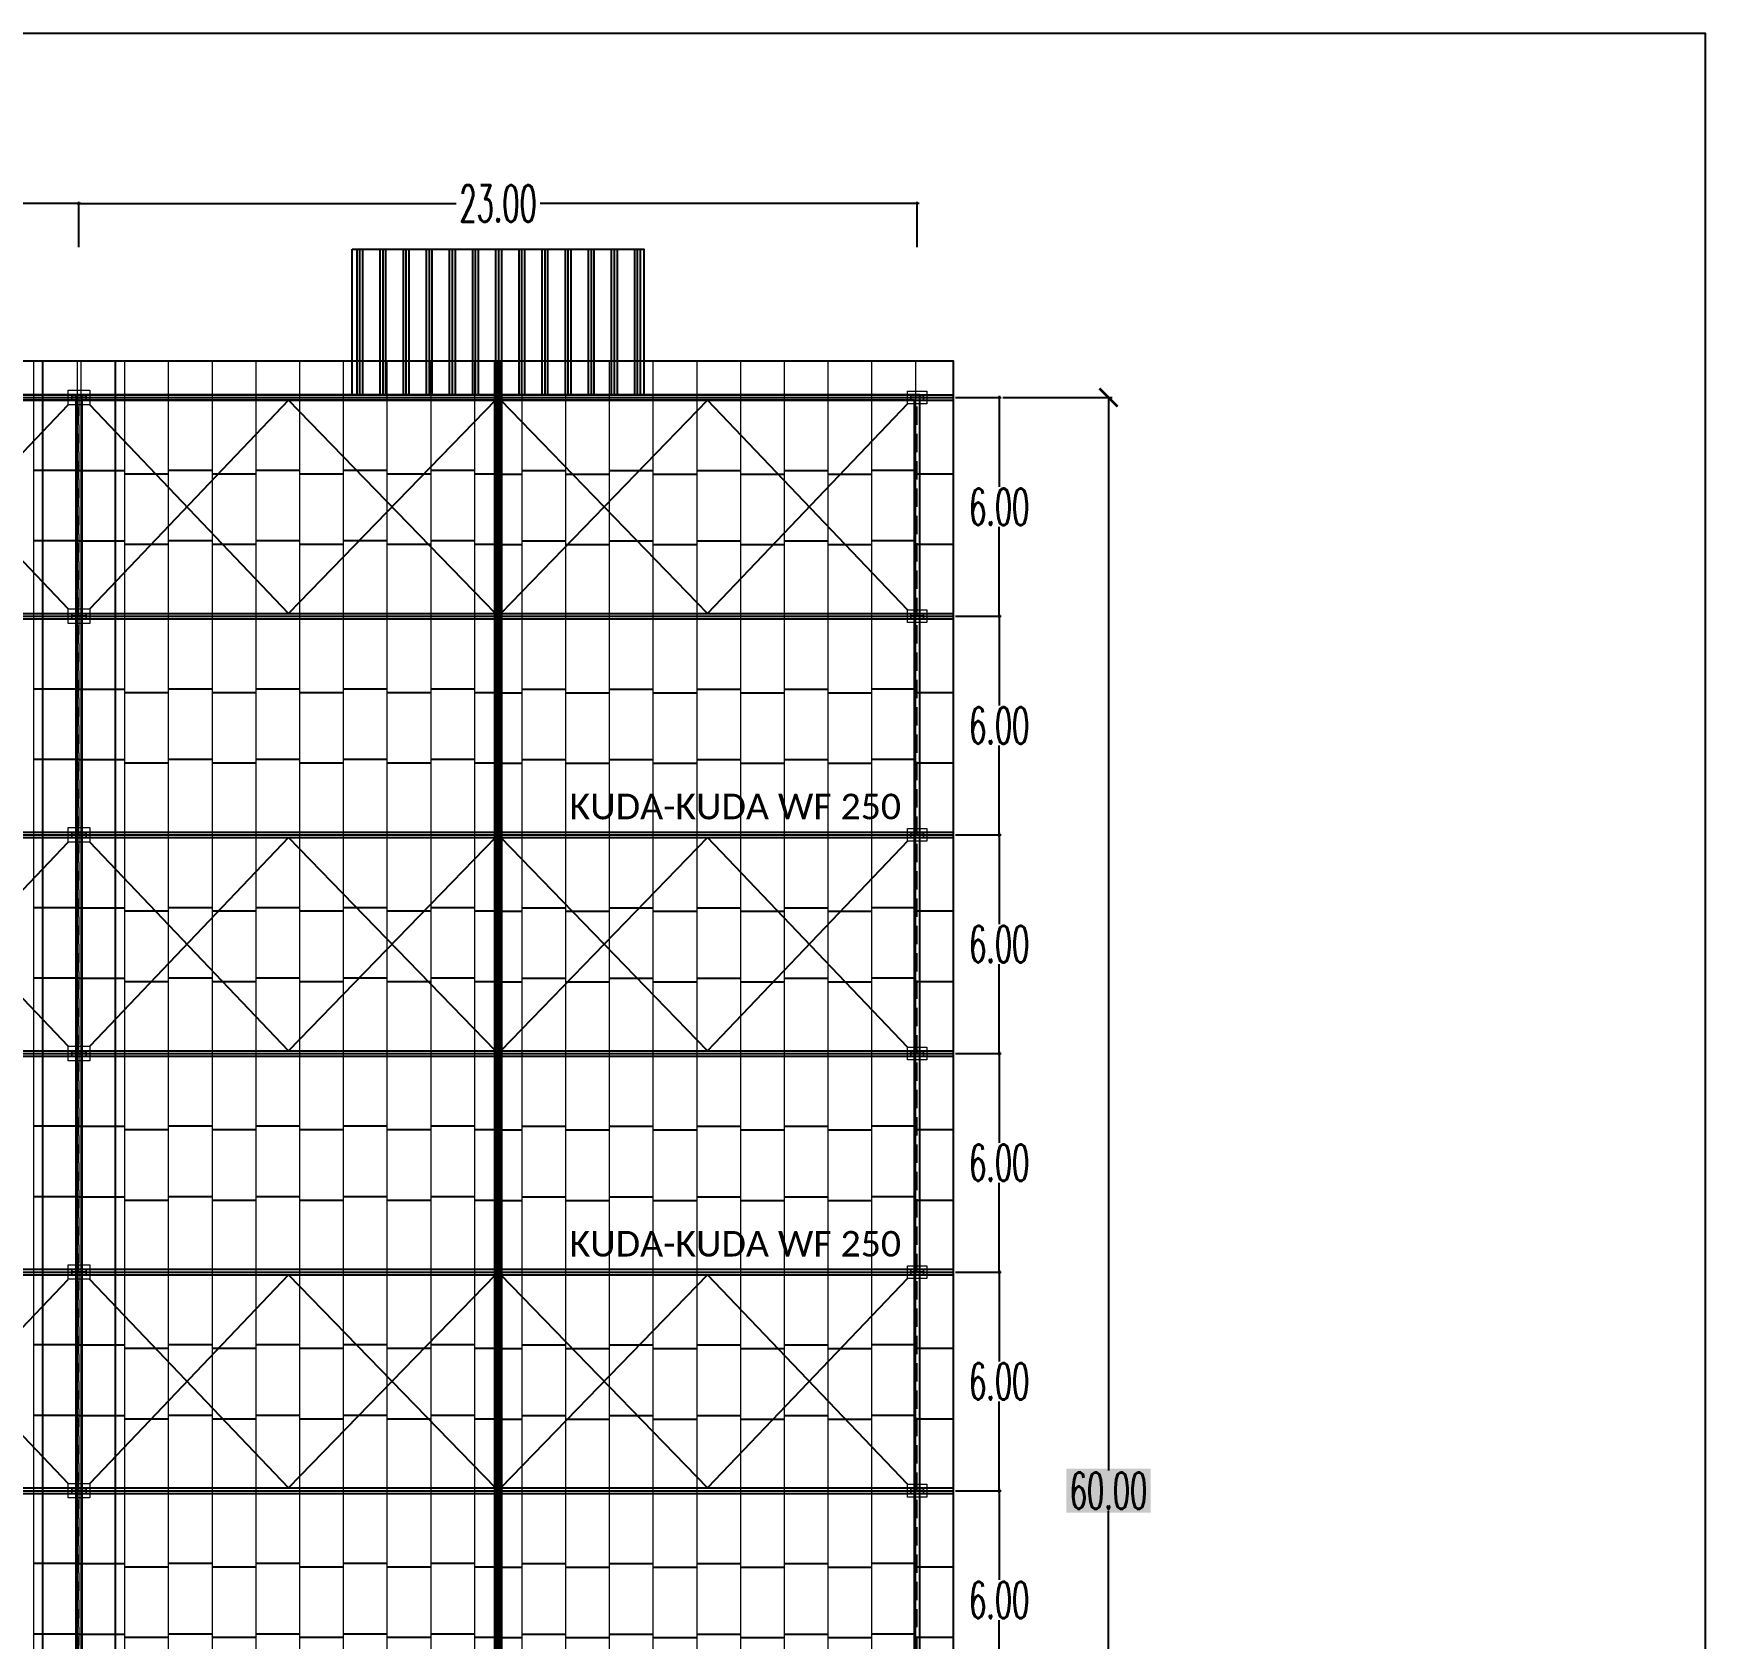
# Model space of a CAD drawing. Header units: millimetres. Extents: x 2491 to 3310, y 1470 to 1581.
# Drawn here: x 3164.95 to 3210.83, y 1536.67 to 1580.73 of the extents above; entities that cross this region are included whole.
import ezdxf

# ---------------------------------------------------------------- set-up
doc = ezdxf.new("R2010")
doc.units = ezdxf.units.MM
doc.linetypes.add('HIDDEN', pattern=[0.375, 0.25, -0.125])
for name, color, linetype in [('Atap', 3, 'Continuous'), ('GR', 7, 'Continuous'), ('HELP', 251, 'Continuous'), ('KOP TEKS', 1, 'Continuous')]:
    doc.layers.add(name, color=color, linetype=linetype)
for name, color, linetype, lineweight in [('GRS-TIPIS', 253, 'Continuous', 9), ('HAT', 8, 'Continuous', 9), ('Pondasi', 6, 'Continuous', 9)]:
    doc.layers.add(name, color=color, linetype=linetype, lineweight=lineweight)
doc.styles.add('-DIM2', font='simplex.shx', dxfattribs={"width": 0.55})
doc.styles.get("Standard").update_dxf_attribs({"font": 'arial.ttf'})
doc.dimstyles.new('DENAH KANTOR', dxfattribs={"dimtxt": 1, "dimasz": 0.05, "dimexe": 0.05, "dimexo": 0.05, "dimgap": 0.05, "dimtad": 0, "dimtih": 1, "dimtoh": 1, "dimzin": 0, "dimdsep": 46, "dimtxsty": '-DIM2', "dimblk": 'ARCHTICK', "dimcen": 0.3, "dimdle": 0.05, "dimclrd": 1, "dimclre": 1, "dimclrt": 7, "dimadec": 0, "dimazin": 0, "dimtfac": 1, "dimtix": 1, "dimtofl": 0, "dimtmove": 0, "dimatfit": 3, "dimldrblk": 'ARCHTICK', "dimfxl": 1, "dimtolj": 1, "dimtzin": 0, "dimarcsym": 0})
doc.dimstyles.new('DIMENSI WARNA 2.1', dxfattribs={"dimtxt": 1, "dimasz": 0.5, "dimexe": 0.1, "dimexo": 0.1, "dimgap": 0.05, "dimtad": 0, "dimtih": 1, "dimtoh": 1, "dimrnd": 0.0025, "dimzin": 0, "dimdsep": 46, "dimtxsty": '-DIM2', "dimblk": 'ARCHTICK', "dimcen": 0.1, "dimclrd": 1, "dimclre": 1, "dimclrt": 256, "dimadec": 0, "dimazin": 0, "dimtfac": 1, "dimtofl": 0, "dimtmove": 0, "dimatfit": 3, "dimldrblk": 'ARCHTICK', "dimfxl": 0.18, "dimtfill": 2, "dimtfillclr": 256, "dimtolj": 1, "dimtzin": 0, "dimarcsym": 0})

# ---------------------------------------------------------------- blocks, each defined once
blk = doc.blocks.new('WF300')
at = {"layer": 'Pondasi'}
for p, q in [((4219.408, -132.102), (4219.418, -132.102)), ((4219.418, -131.977), (4219.418, -132.102)), ((4219.418, -132.034), (4219.698, -132.034)), ((4219.418, -132.044), (4219.698, -132.044)), ((4219.558, -132.044), (4219.558, -132.034)), ((4219.698, -132.102), (4219.698, -131.977)), ((4219.698, -132.102), (4219.708, -132.102))]:
    blk.add_line(p, q, dxfattribs=at)
blk.add_lwpolyline([(4219.783, -132.189), (4219.783, -131.889), (4219.333, -131.889), (4219.333, -132.189)], close=True, dxfattribs=at)
for points in [[(4219.418, -131.977), (4219.408, -131.977), (4219.408, -132.102)], [(4219.708, -132.102), (4219.708, -131.977), (4219.698, -131.977)]]:
    blk.add_lwpolyline(points, dxfattribs=at)
blk = doc.blocks.new('_ArchTick')
at = {"color": 0, "linetype": 'ByBlock', "const_width": 0.15}
blk.add_lwpolyline([(-0.5, -0.5), (0.5, 0.5)], dxfattribs=at)
blk = doc.blocks.new('*D227')
at = {"layer": 'Defpoints', "color": 0, "transparency": 16777216}
for p in [(3191.452, 1570.733), (3194.452, 1570.733), (3191.452, 1510.733)]:
    blk.add_point(p, dxfattribs=at)
at = {"layer": 'GR', "color": 1, "lineweight": -2, "transparency": 16777216}
for p, q in [((3191.552, 1570.733), (3194.552, 1570.733)), ((3194.452, 1570.733), (3194.452, 1541.283)), ((3194.452, 1510.733), (3194.452, 1540.183)), ((3191.552, 1510.733), (3194.552, 1510.733))]:
    blk.add_line(p, q, dxfattribs=at)
at = {"layer": 'GR', "color": 1, "lineweight": -2, "transparency": 16777216, "xscale": 0.5, "yscale": 0.5, "zscale": 0.5}
for p, rotation in [((3194.452, 1570.733), 90), ((3194.452, 1510.733), 270)]:
    blk.add_blockref('_ArchTick', p, dxfattribs=dict(at, rotation=rotation))
at = {"layer": 'GR', "color": 240, "transparency": 16777216, "insert": (3194.452, 1540.733), "char_height": 1, "attachment_point": 5, "style": '-DIM2', "bg_fill": 1, "box_fill_scale": 1.1, "bg_fill_color": 256, "bg_fill_true_color": 16180224, "bg_fill_transparency": 0}
blk.add_mtext('\\A1;60.00', dxfattribs=at)
blk = doc.blocks.new('*D228')
at = {"layer": 'Defpoints', "color": 0, "linetype": 'Continuous', "transparency": 16777216}
for p in [(3190.202, 1570.733), (3190.202, 1564.733), (3191.452, 1564.733)]:
    blk.add_point(p, dxfattribs=at)
at = {"layer": 'GR', "color": 1, "linetype": 'Continuous', "lineweight": -2, "transparency": 16777216}
for p, q in [((3190.252, 1570.733), (3191.502, 1570.733)), ((3191.452, 1570.783), (3191.452, 1568.283)), ((3191.452, 1564.683), (3191.452, 1567.183)), ((3190.252, 1564.733), (3191.502, 1564.733))]:
    blk.add_line(p, q, dxfattribs=at)
at = {"layer": 'GR', "color": 1, "linetype": 'Continuous', "lineweight": -2, "transparency": 16777216, "xscale": 0.05, "yscale": 0.05, "zscale": 0.05}
for p, rotation in [((3191.452, 1570.733), 90), ((3191.452, 1564.733), 270)]:
    blk.add_blockref('_ArchTick', p, dxfattribs=dict(at, rotation=rotation))
at = {"layer": 'GR', "color": 7, "linetype": 'Continuous', "transparency": 16777216, "insert": (3191.452, 1567.733), "char_height": 1, "attachment_point": 5, "style": '-DIM2'}
blk.add_mtext('\\A1;6.00', dxfattribs=at)
blk = doc.blocks.new('*D229')
at = {"layer": 'Defpoints', "color": 0, "linetype": 'Continuous', "transparency": 16777216}
for p in [(3190.202, 1564.733), (3190.202, 1558.733), (3191.452, 1558.733)]:
    blk.add_point(p, dxfattribs=at)
at = {"layer": 'GR', "color": 1, "linetype": 'Continuous', "lineweight": -2, "transparency": 16777216}
for p, q in [((3190.252, 1564.733), (3191.502, 1564.733)), ((3191.452, 1564.783), (3191.452, 1562.283)), ((3191.452, 1558.683), (3191.452, 1561.183)), ((3190.252, 1558.733), (3191.502, 1558.733))]:
    blk.add_line(p, q, dxfattribs=at)
at = {"layer": 'GR', "color": 1, "linetype": 'Continuous', "lineweight": -2, "transparency": 16777216, "xscale": 0.05, "yscale": 0.05, "zscale": 0.05}
for p, rotation in [((3191.452, 1564.733), 90), ((3191.452, 1558.733), 270)]:
    blk.add_blockref('_ArchTick', p, dxfattribs=dict(at, rotation=rotation))
at = {"layer": 'GR', "color": 7, "linetype": 'Continuous', "transparency": 16777216, "insert": (3191.452, 1561.733), "char_height": 1, "attachment_point": 5, "style": '-DIM2'}
blk.add_mtext('\\A1;6.00', dxfattribs=at)
blk = doc.blocks.new('*D230')
at = {"layer": 'Defpoints', "color": 0, "linetype": 'Continuous', "transparency": 16777216}
for p in [(3190.202, 1552.733), (3191.452, 1552.733), (3190.202, 1546.733)]:
    blk.add_point(p, dxfattribs=at)
at = {"layer": 'GR', "color": 1, "linetype": 'Continuous', "lineweight": -2, "transparency": 16777216}
for p, q in [((3190.252, 1552.733), (3191.502, 1552.733)), ((3191.452, 1552.783), (3191.452, 1550.283)), ((3191.452, 1546.683), (3191.452, 1549.183)), ((3190.252, 1546.733), (3191.502, 1546.733))]:
    blk.add_line(p, q, dxfattribs=at)
at = {"layer": 'GR', "color": 1, "linetype": 'Continuous', "lineweight": -2, "transparency": 16777216, "xscale": 0.05, "yscale": 0.05, "zscale": 0.05}
for p, rotation in [((3191.452, 1552.733), 90), ((3191.452, 1546.733), 270)]:
    blk.add_blockref('_ArchTick', p, dxfattribs=dict(at, rotation=rotation))
at = {"layer": 'GR', "color": 7, "linetype": 'Continuous', "transparency": 16777216, "insert": (3191.452, 1549.733), "char_height": 1, "attachment_point": 5, "style": '-DIM2'}
blk.add_mtext('\\A1;6.00', dxfattribs=at)
blk = doc.blocks.new('*D231')
at = {"layer": 'Defpoints', "color": 0, "linetype": 'Continuous', "transparency": 16777216}
for p in [(3190.202, 1558.733), (3191.452, 1558.733), (3190.202, 1552.733)]:
    blk.add_point(p, dxfattribs=at)
at = {"layer": 'GR', "color": 1, "linetype": 'Continuous', "lineweight": -2, "transparency": 16777216}
for p, q in [((3190.252, 1558.733), (3191.502, 1558.733)), ((3191.452, 1558.783), (3191.452, 1556.283)), ((3191.452, 1552.683), (3191.452, 1555.183)), ((3190.252, 1552.733), (3191.502, 1552.733))]:
    blk.add_line(p, q, dxfattribs=at)
at = {"layer": 'GR', "color": 1, "linetype": 'Continuous', "lineweight": -2, "transparency": 16777216, "xscale": 0.05, "yscale": 0.05, "zscale": 0.05}
for p, rotation in [((3191.452, 1558.733), 90), ((3191.452, 1552.733), 270)]:
    blk.add_blockref('_ArchTick', p, dxfattribs=dict(at, rotation=rotation))
at = {"layer": 'GR', "color": 7, "linetype": 'Continuous', "transparency": 16777216, "insert": (3191.452, 1555.733), "char_height": 1, "attachment_point": 5, "style": '-DIM2'}
blk.add_mtext('\\A1;6.00', dxfattribs=at)
blk = doc.blocks.new('*D234')
at = {"layer": 'Defpoints', "color": 0, "linetype": 'Continuous', "transparency": 16777216}
for p in [(3190.202, 1546.733), (3190.202, 1540.733), (3191.452, 1540.733)]:
    blk.add_point(p, dxfattribs=at)
at = {"layer": 'GR', "color": 1, "linetype": 'Continuous', "lineweight": -2, "transparency": 16777216}
for p, q in [((3190.252, 1546.733), (3191.502, 1546.733)), ((3191.452, 1546.783), (3191.452, 1544.283)), ((3191.452, 1540.683), (3191.452, 1543.183)), ((3190.252, 1540.733), (3191.502, 1540.733))]:
    blk.add_line(p, q, dxfattribs=at)
at = {"layer": 'GR', "color": 1, "linetype": 'Continuous', "lineweight": -2, "transparency": 16777216, "xscale": 0.05, "yscale": 0.05, "zscale": 0.05}
for p, rotation in [((3191.452, 1546.733), 90), ((3191.452, 1540.733), 270)]:
    blk.add_blockref('_ArchTick', p, dxfattribs=dict(at, rotation=rotation))
at = {"layer": 'GR', "color": 7, "linetype": 'Continuous', "transparency": 16777216, "insert": (3191.452, 1543.733), "char_height": 1, "attachment_point": 5, "style": '-DIM2'}
blk.add_mtext('\\A1;6.00', dxfattribs=at)
blk = doc.blocks.new('*D235')
at = {"layer": 'Defpoints', "color": 0, "linetype": 'Continuous', "transparency": 16777216}
for p in [(3190.202, 1540.733), (3190.202, 1534.733), (3191.452, 1534.733)]:
    blk.add_point(p, dxfattribs=at)
at = {"layer": 'GR', "color": 1, "linetype": 'Continuous', "lineweight": -2, "transparency": 16777216}
for p, q in [((3190.252, 1540.733), (3191.502, 1540.733)), ((3191.452, 1540.783), (3191.452, 1538.283)), ((3191.452, 1534.683), (3191.452, 1537.183)), ((3190.252, 1534.733), (3191.502, 1534.733))]:
    blk.add_line(p, q, dxfattribs=at)
at = {"layer": 'GR', "color": 1, "linetype": 'Continuous', "lineweight": -2, "transparency": 16777216, "xscale": 0.05, "yscale": 0.05, "zscale": 0.05}
for p, rotation in [((3191.452, 1540.733), 90), ((3191.452, 1534.733), 270)]:
    blk.add_blockref('_ArchTick', p, dxfattribs=dict(at, rotation=rotation))
at = {"layer": 'GR', "color": 7, "linetype": 'Continuous', "transparency": 16777216, "insert": (3191.452, 1537.733), "char_height": 1, "attachment_point": 5, "style": '-DIM2'}
blk.add_mtext('\\A1;6.00', dxfattribs=at)
blk = doc.blocks.new('*D240')
at = {"layer": 'Defpoints', "color": 0, "linetype": 'Continuous', "transparency": 16777216}
for p in [(3143.202, 1576.058), (3143.202, 1574.808), (3166.202, 1574.808)]:
    blk.add_point(p, dxfattribs=at)
at = {"layer": 'GR', "color": 1, "linetype": 'Continuous', "lineweight": -2, "transparency": 16777216}
for p, q in [((3143.152, 1576.058), (3153.552, 1576.058)), ((3143.202, 1574.858), (3143.202, 1576.108)), ((3166.252, 1576.058), (3155.852, 1576.058)), ((3166.202, 1574.858), (3166.202, 1576.108))]:
    blk.add_line(p, q, dxfattribs=at)
at = {"layer": 'GR', "color": 1, "linetype": 'Continuous', "lineweight": -2, "transparency": 16777216, "xscale": 0.05, "yscale": 0.05, "zscale": 0.05, "rotation": 180}
blk.add_blockref('_ArchTick', (3143.202, 1576.058), dxfattribs=at)
at = {"layer": 'GR', "color": 1, "linetype": 'Continuous', "lineweight": -2, "transparency": 16777216, "xscale": 0.05, "yscale": 0.05, "zscale": 0.05}
blk.add_blockref('_ArchTick', (3166.202, 1576.058), dxfattribs=at)
at = {"layer": 'GR', "color": 7, "linetype": 'Continuous', "transparency": 16777216, "insert": (3154.702, 1576.058), "char_height": 1, "attachment_point": 5, "style": '-DIM2'}
blk.add_mtext('\\A1;23.00', dxfattribs=at)
blk = doc.blocks.new('*D241')
at = {"layer": 'Defpoints', "color": 0, "linetype": 'Continuous', "transparency": 16777216}
for p in [(3189.202, 1576.058), (3166.202, 1574.808), (3189.202, 1574.808)]:
    blk.add_point(p, dxfattribs=at)
at = {"layer": 'GR', "color": 1, "linetype": 'Continuous', "lineweight": -2, "transparency": 16777216}
for p, q in [((3166.152, 1576.058), (3176.552, 1576.058)), ((3166.202, 1574.858), (3166.202, 1576.108)), ((3189.252, 1576.058), (3178.852, 1576.058)), ((3189.202, 1574.858), (3189.202, 1576.108))]:
    blk.add_line(p, q, dxfattribs=at)
at = {"layer": 'GR', "color": 1, "linetype": 'Continuous', "lineweight": -2, "transparency": 16777216, "xscale": 0.05, "yscale": 0.05, "zscale": 0.05, "rotation": 180}
blk.add_blockref('_ArchTick', (3166.202, 1576.058), dxfattribs=at)
at = {"layer": 'GR', "color": 1, "linetype": 'Continuous', "lineweight": -2, "transparency": 16777216, "xscale": 0.05, "yscale": 0.05, "zscale": 0.05}
blk.add_blockref('_ArchTick', (3189.202, 1576.058), dxfattribs=at)
at = {"layer": 'GR', "color": 7, "linetype": 'Continuous', "transparency": 16777216, "insert": (3177.702, 1576.058), "char_height": 1, "attachment_point": 5, "style": '-DIM2'}
blk.add_mtext('\\A1;23.00', dxfattribs=at)

msp = doc.modelspace()

# ---------------------------------------------------------------- hatches: boundary and pattern name
at = {"layer": 'HELP'}
h = msp.add_hatch(dxfattribs=at)
h.set_pattern_fill('PLAST', color=256, scale=0.1, angle=90)
h.set_pattern_definition([(90, (-2179.69436, -314.46476), (-0.635, 4e-17), []), (90, (-2179.77374, -314.46476), (-0.635, 4e-17), []), (90, (-2179.8531, -314.46476), (-0.635, 4e-17), [])])
h.paths.add_polyline_path([(3173.702, 1574.808), (3181.702, 1574.808), (3181.702, 1570.808), (3173.702, 1570.808)])

# ---------------------------------------------------------------- linework, layer by layer
at = {"color": 1}
for p, q in [((3177.702, 1571.733), (3177.702, 1509.733)), ((3104.202, 1570.733), (3190.202, 1570.733)), ((3166.202, 1568.733), (3164.952, 1568.733)), ((3166.202, 1568.733), (3167.452, 1568.733)), ((3169.852, 1568.733), (3168.652, 1568.733)), ((3172.252, 1568.733), (3171.052, 1568.733)), ((3174.652, 1568.733), (3173.452, 1568.733)), ((3177.052, 1568.733), (3175.852, 1568.733)), ((3178.352, 1568.733), (3179.552, 1568.733)), ((3180.752, 1568.733), (3181.952, 1568.733)), ((3183.152, 1568.733), (3184.352, 1568.733)), ((3185.552, 1568.733), (3186.752, 1568.733)), ((3189.152, 1568.733), (3187.952, 1568.733)), ((3168.652, 1568.633), (3167.452, 1568.633)), ((3171.052, 1568.633), (3169.852, 1568.633)), ((3173.452, 1568.633), (3172.252, 1568.633)), ((3175.852, 1568.633), (3174.652, 1568.633)), ((3177.702, 1568.633), (3177.052, 1568.633)), ((3177.702, 1568.633), (3178.352, 1568.633)), ((3179.552, 1568.633), (3180.752, 1568.633)), ((3181.952, 1568.633), (3183.152, 1568.633)), ((3184.352, 1568.633), (3185.552, 1568.633)), ((3186.752, 1568.633), (3187.952, 1568.633)), ((3190.202, 1568.633), (3189.152, 1568.633)), ((3166.202, 1566.8), (3164.952, 1566.8)), ((3166.202, 1566.8), (3167.452, 1566.8)), ((3168.652, 1566.7), (3167.452, 1566.7)), ((3169.852, 1566.8), (3168.652, 1566.8)), ((3171.052, 1566.7), (3169.852, 1566.7)), ((3172.252, 1566.8), (3171.052, 1566.8)), ((3173.452, 1566.7), (3172.252, 1566.7)), ((3174.652, 1566.8), (3173.452, 1566.8)), ((3175.852, 1566.7), (3174.652, 1566.7)), ((3177.052, 1566.8), (3175.852, 1566.8)), ((3177.702, 1566.7), (3177.052, 1566.7)), ((3177.702, 1566.7), (3178.352, 1566.7)), ((3178.352, 1566.8), (3179.552, 1566.8)), ((3179.552, 1566.7), (3180.752, 1566.7)), ((3180.752, 1566.8), (3181.952, 1566.8)), ((3181.952, 1566.7), (3183.152, 1566.7)), ((3183.152, 1566.8), (3184.352, 1566.8)), ((3184.352, 1566.7), (3185.552, 1566.7)), ((3185.552, 1566.8), (3186.752, 1566.8)), ((3186.752, 1566.7), (3187.952, 1566.7)), ((3189.152, 1566.8), (3187.952, 1566.8)), ((3190.202, 1566.7), (3189.152, 1566.7)), ((3104.202, 1564.733), (3190.202, 1564.733)), ((3166.202, 1562.733), (3164.952, 1562.733)), ((3166.202, 1562.733), (3167.452, 1562.733)), ((3169.852, 1562.733), (3168.652, 1562.733)), ((3172.252, 1562.733), (3171.052, 1562.733)), ((3174.652, 1562.733), (3173.452, 1562.733)), ((3177.052, 1562.733), (3175.852, 1562.733)), ((3178.352, 1562.733), (3179.552, 1562.733)), ((3180.752, 1562.733), (3181.952, 1562.733)), ((3183.152, 1562.733), (3184.352, 1562.733)), ((3185.552, 1562.733), (3186.752, 1562.733)), ((3189.152, 1562.733), (3187.952, 1562.733)), ((3168.652, 1562.633), (3167.452, 1562.633)), ((3171.052, 1562.633), (3169.852, 1562.633)), ((3173.452, 1562.633), (3172.252, 1562.633)), ((3175.852, 1562.633), (3174.652, 1562.633)), ((3177.702, 1562.633), (3177.052, 1562.633)), ((3177.702, 1562.633), (3178.352, 1562.633)), ((3179.552, 1562.633), (3180.752, 1562.633)), ((3181.952, 1562.633), (3183.152, 1562.633)), ((3184.352, 1562.633), (3185.552, 1562.633)), ((3186.752, 1562.633), (3187.952, 1562.633)), ((3190.202, 1562.633), (3189.152, 1562.633)), ((3166.202, 1560.8), (3164.952, 1560.8)), ((3166.202, 1560.8), (3167.452, 1560.8)), ((3168.652, 1560.7), (3167.452, 1560.7)), ((3169.852, 1560.8), (3168.652, 1560.8)), ((3171.052, 1560.7), (3169.852, 1560.7)), ((3172.252, 1560.8), (3171.052, 1560.8)), ((3173.452, 1560.7), (3172.252, 1560.7)), ((3174.652, 1560.8), (3173.452, 1560.8)), ((3175.852, 1560.7), (3174.652, 1560.7)), ((3177.052, 1560.8), (3175.852, 1560.8)), ((3177.702, 1560.7), (3177.052, 1560.7)), ((3177.702, 1560.7), (3178.352, 1560.7)), ((3178.352, 1560.8), (3179.552, 1560.8)), ((3179.552, 1560.7), (3180.752, 1560.7)), ((3180.752, 1560.8), (3181.952, 1560.8)), ((3181.952, 1560.7), (3183.152, 1560.7)), ((3183.152, 1560.8), (3184.352, 1560.8)), ((3184.352, 1560.7), (3185.552, 1560.7)), ((3185.552, 1560.8), (3186.752, 1560.8)), ((3186.752, 1560.7), (3187.952, 1560.7)), ((3189.152, 1560.8), (3187.952, 1560.8)), ((3190.202, 1560.7), (3189.152, 1560.7)), ((3104.202, 1558.733), (3190.202, 1558.733)), ((3166.202, 1556.733), (3164.952, 1556.733)), ((3166.202, 1556.733), (3167.452, 1556.733)), ((3168.652, 1556.633), (3167.452, 1556.633)), ((3169.852, 1556.733), (3168.652, 1556.733)), ((3171.052, 1556.633), (3169.852, 1556.633)), ((3172.252, 1556.733), (3171.052, 1556.733)), ((3173.452, 1556.633), (3172.252, 1556.633)), ((3174.652, 1556.733), (3173.452, 1556.733)), ((3175.852, 1556.633), (3174.652, 1556.633)), ((3177.052, 1556.733), (3175.852, 1556.733)), ((3177.702, 1556.633), (3177.052, 1556.633)), ((3177.702, 1556.633), (3178.352, 1556.633)), ((3178.352, 1556.733), (3179.552, 1556.733)), ((3179.552, 1556.633), (3180.752, 1556.633)), ((3180.752, 1556.733), (3181.952, 1556.733)), ((3181.952, 1556.633), (3183.152, 1556.633)), ((3183.152, 1556.733), (3184.352, 1556.733)), ((3184.352, 1556.633), (3185.552, 1556.633)), ((3185.552, 1556.733), (3186.752, 1556.733)), ((3186.752, 1556.633), (3187.952, 1556.633)), ((3189.152, 1556.733), (3187.952, 1556.733)), ((3190.202, 1556.633), (3189.152, 1556.633)), ((3166.202, 1554.8), (3164.952, 1554.8)), ((3166.202, 1554.8), (3167.452, 1554.8)), ((3168.652, 1554.7), (3167.452, 1554.7)), ((3169.852, 1554.8), (3168.652, 1554.8)), ((3171.052, 1554.7), (3169.852, 1554.7)), ((3172.252, 1554.8), (3171.052, 1554.8)), ((3173.452, 1554.7), (3172.252, 1554.7)), ((3174.652, 1554.8), (3173.452, 1554.8)), ((3175.852, 1554.7), (3174.652, 1554.7)), ((3177.052, 1554.8), (3175.852, 1554.8)), ((3177.702, 1554.7), (3177.052, 1554.7)), ((3177.702, 1554.7), (3178.352, 1554.7)), ((3178.352, 1554.8), (3179.552, 1554.8)), ((3179.552, 1554.7), (3180.752, 1554.7)), ((3180.752, 1554.8), (3181.952, 1554.8)), ((3181.952, 1554.7), (3183.152, 1554.7)), ((3183.152, 1554.8), (3184.352, 1554.8)), ((3184.352, 1554.7), (3185.552, 1554.7)), ((3185.552, 1554.8), (3186.752, 1554.8)), ((3186.752, 1554.7), (3187.952, 1554.7)), ((3189.152, 1554.8), (3187.952, 1554.8)), ((3190.202, 1554.7), (3189.152, 1554.7)), ((3104.202, 1552.733), (3190.202, 1552.733)), ((3166.202, 1550.733), (3164.952, 1550.733)), ((3166.202, 1550.733), (3167.452, 1550.733)), ((3168.652, 1550.633), (3167.452, 1550.633)), ((3169.852, 1550.733), (3168.652, 1550.733)), ((3171.052, 1550.633), (3169.852, 1550.633)), ((3172.252, 1550.733), (3171.052, 1550.733)), ((3173.452, 1550.633), (3172.252, 1550.633)), ((3174.652, 1550.733), (3173.452, 1550.733)), ((3175.852, 1550.633), (3174.652, 1550.633)), ((3177.052, 1550.733), (3175.852, 1550.733)), ((3177.702, 1550.633), (3177.052, 1550.633)), ((3177.702, 1550.633), (3178.352, 1550.633)), ((3178.352, 1550.733), (3179.552, 1550.733)), ((3179.552, 1550.633), (3180.752, 1550.633)), ((3180.752, 1550.733), (3181.952, 1550.733)), ((3181.952, 1550.633), (3183.152, 1550.633)), ((3183.152, 1550.733), (3184.352, 1550.733)), ((3184.352, 1550.633), (3185.552, 1550.633)), ((3185.552, 1550.733), (3186.752, 1550.733)), ((3186.752, 1550.633), (3187.952, 1550.633)), ((3189.152, 1550.733), (3187.952, 1550.733)), ((3190.202, 1550.633), (3189.152, 1550.633)), ((3166.202, 1548.8), (3164.952, 1548.8)), ((3166.202, 1548.8), (3167.452, 1548.8)), ((3168.652, 1548.7), (3167.452, 1548.7)), ((3169.852, 1548.8), (3168.652, 1548.8)), ((3171.052, 1548.7), (3169.852, 1548.7)), ((3172.252, 1548.8), (3171.052, 1548.8)), ((3173.452, 1548.7), (3172.252, 1548.7)), ((3174.652, 1548.8), (3173.452, 1548.8)), ((3175.852, 1548.7), (3174.652, 1548.7)), ((3177.052, 1548.8), (3175.852, 1548.8)), ((3177.702, 1548.7), (3177.052, 1548.7)), ((3177.702, 1548.7), (3178.352, 1548.7)), ((3178.352, 1548.8), (3179.552, 1548.8)), ((3179.552, 1548.7), (3180.752, 1548.7)), ((3180.752, 1548.8), (3181.952, 1548.8)), ((3181.952, 1548.7), (3183.152, 1548.7)), ((3183.152, 1548.8), (3184.352, 1548.8)), ((3184.352, 1548.7), (3185.552, 1548.7)), ((3185.552, 1548.8), (3186.752, 1548.8)), ((3186.752, 1548.7), (3187.952, 1548.7)), ((3189.152, 1548.8), (3187.952, 1548.8)), ((3190.202, 1548.7), (3189.152, 1548.7)), ((3104.202, 1546.733), (3190.202, 1546.733)), ((3166.202, 1544.733), (3164.952, 1544.733)), ((3166.202, 1544.733), (3167.452, 1544.733)), ((3168.652, 1544.633), (3167.452, 1544.633)), ((3169.852, 1544.733), (3168.652, 1544.733)), ((3171.052, 1544.633), (3169.852, 1544.633)), ((3172.252, 1544.733), (3171.052, 1544.733)), ((3173.452, 1544.633), (3172.252, 1544.633)), ((3174.652, 1544.733), (3173.452, 1544.733)), ((3175.852, 1544.633), (3174.652, 1544.633)), ((3177.052, 1544.733), (3175.852, 1544.733)), ((3177.702, 1544.633), (3177.052, 1544.633)), ((3177.702, 1544.633), (3178.352, 1544.633)), ((3178.352, 1544.733), (3179.552, 1544.733)), ((3179.552, 1544.633), (3180.752, 1544.633)), ((3180.752, 1544.733), (3181.952, 1544.733)), ((3181.952, 1544.633), (3183.152, 1544.633)), ((3183.152, 1544.733), (3184.352, 1544.733)), ((3184.352, 1544.633), (3185.552, 1544.633)), ((3185.552, 1544.733), (3186.752, 1544.733)), ((3186.752, 1544.633), (3187.952, 1544.633)), ((3189.152, 1544.733), (3187.952, 1544.733)), ((3190.202, 1544.633), (3189.152, 1544.633)), ((3166.202, 1542.8), (3164.952, 1542.8)), ((3166.202, 1542.8), (3167.452, 1542.8)), ((3168.652, 1542.7), (3167.452, 1542.7)), ((3169.852, 1542.8), (3168.652, 1542.8)), ((3171.052, 1542.7), (3169.852, 1542.7)), ((3172.252, 1542.8), (3171.052, 1542.8)), ((3173.452, 1542.7), (3172.252, 1542.7)), ((3174.652, 1542.8), (3173.452, 1542.8)), ((3175.852, 1542.7), (3174.652, 1542.7)), ((3177.052, 1542.8), (3175.852, 1542.8)), ((3177.702, 1542.7), (3177.052, 1542.7)), ((3177.702, 1542.7), (3178.352, 1542.7)), ((3178.352, 1542.8), (3179.552, 1542.8)), ((3179.552, 1542.7), (3180.752, 1542.7)), ((3180.752, 1542.8), (3181.952, 1542.8)), ((3181.952, 1542.7), (3183.152, 1542.7)), ((3183.152, 1542.8), (3184.352, 1542.8)), ((3184.352, 1542.7), (3185.552, 1542.7)), ((3185.552, 1542.8), (3186.752, 1542.8)), ((3186.752, 1542.7), (3187.952, 1542.7)), ((3189.152, 1542.8), (3187.952, 1542.8)), ((3190.202, 1542.7), (3189.152, 1542.7)), ((3104.202, 1540.733), (3190.202, 1540.733)), ((3166.202, 1538.733), (3164.952, 1538.733)), ((3166.202, 1538.733), (3167.452, 1538.733)), ((3168.652, 1538.633), (3167.452, 1538.633)), ((3169.852, 1538.733), (3168.652, 1538.733)), ((3171.052, 1538.633), (3169.852, 1538.633)), ((3172.252, 1538.733), (3171.052, 1538.733)), ((3173.452, 1538.633), (3172.252, 1538.633)), ((3174.652, 1538.733), (3173.452, 1538.733)), ((3175.852, 1538.633), (3174.652, 1538.633)), ((3177.052, 1538.733), (3175.852, 1538.733)), ((3177.702, 1538.633), (3177.052, 1538.633)), ((3177.702, 1538.633), (3178.352, 1538.633)), ((3178.352, 1538.733), (3179.552, 1538.733)), ((3179.552, 1538.633), (3180.752, 1538.633)), ((3180.752, 1538.733), (3181.952, 1538.733)), ((3181.952, 1538.633), (3183.152, 1538.633)), ((3183.152, 1538.733), (3184.352, 1538.733)), ((3184.352, 1538.633), (3185.552, 1538.633)), ((3185.552, 1538.733), (3186.752, 1538.733)), ((3186.752, 1538.633), (3187.952, 1538.633)), ((3189.152, 1538.733), (3187.952, 1538.733)), ((3190.202, 1538.633), (3189.152, 1538.633)), ((3166.202, 1536.8), (3164.952, 1536.8)), ((3166.202, 1536.8), (3167.452, 1536.8)), ((3168.652, 1536.7), (3167.452, 1536.7)), ((3169.852, 1536.8), (3168.652, 1536.8)), ((3171.052, 1536.7), (3169.852, 1536.7)), ((3172.252, 1536.8), (3171.052, 1536.8)), ((3173.452, 1536.7), (3172.252, 1536.7)), ((3174.652, 1536.8), (3173.452, 1536.8)), ((3175.852, 1536.7), (3174.652, 1536.7)), ((3177.052, 1536.8), (3175.852, 1536.8)), ((3177.702, 1536.7), (3177.052, 1536.7)), ((3177.702, 1536.7), (3178.352, 1536.7)), ((3178.352, 1536.8), (3179.552, 1536.8)), ((3179.552, 1536.7), (3180.752, 1536.7)), ((3180.752, 1536.8), (3181.952, 1536.8)), ((3181.952, 1536.7), (3183.152, 1536.7)), ((3183.152, 1536.8), (3184.352, 1536.8)), ((3184.352, 1536.7), (3185.552, 1536.7)), ((3185.552, 1536.8), (3186.752, 1536.8)), ((3186.752, 1536.7), (3187.952, 1536.7)), ((3189.152, 1536.8), (3187.952, 1536.8)), ((3190.202, 1536.7), (3189.152, 1536.7))]:
    msp.add_line(p, q, dxfattribs=at)
for p, q in [((3104.202, 1570.808), (3190.202, 1570.808)), ((3104.202, 1570.658), (3190.202, 1570.658)), ((3104.202, 1564.808), (3190.202, 1564.808)), ((3104.202, 1564.658), (3190.202, 1564.658)), ((3104.202, 1558.808), (3190.202, 1558.808)), ((3104.202, 1558.658), (3190.202, 1558.658)), ((3104.202, 1552.808), (3190.202, 1552.808)), ((3104.202, 1552.658), (3190.202, 1552.658)), ((3104.202, 1546.808), (3190.202, 1546.808)), ((3104.202, 1546.658), (3190.202, 1546.658)), ((3104.202, 1540.808), (3190.202, 1540.808)), ((3104.202, 1540.658), (3190.202, 1540.658))]:
    msp.add_line(p, q)
at = {"layer": 'Atap'}
for points in [[(3173.702, 1574.808), (3181.702, 1574.808), (3181.702, 1570.808), (3173.702, 1570.808)], [(3142.202, 1509.733), (3167.202, 1509.733), (3167.202, 1571.733), (3142.202, 1571.733)], [(3165.202, 1509.733), (3190.202, 1509.733), (3190.202, 1571.733), (3165.202, 1571.733)]]:
    msp.add_lwpolyline(points, close=True, dxfattribs=at)
for points in [[(3143.465, 1570.558), (3148.952, 1564.808), (3154.627, 1570.658), (3154.777, 1570.658), (3160.452, 1564.808), (3165.902, 1570.533)], [(3143.465, 1564.908), (3148.952, 1570.658), (3154.627, 1564.808), (3154.777, 1564.808), (3160.452, 1570.658), (3165.902, 1564.933)], [(3188.94, 1570.558), (3183.452, 1564.808), (3177.777, 1570.658), (3177.627, 1570.658), (3171.952, 1564.808), (3166.502, 1570.533)], [(3188.94, 1564.908), (3183.452, 1570.658), (3177.777, 1564.808), (3177.627, 1564.808), (3171.952, 1570.658), (3166.502, 1564.933)], [(3143.465, 1558.558), (3148.952, 1552.808), (3154.627, 1558.658), (3154.777, 1558.658), (3160.452, 1552.808), (3165.902, 1558.533)], [(3143.465, 1552.908), (3148.952, 1558.658), (3154.627, 1552.808), (3154.777, 1552.808), (3160.452, 1558.658), (3165.902, 1552.933)], [(3188.94, 1558.558), (3183.452, 1552.808), (3177.777, 1558.658), (3177.627, 1558.658), (3171.952, 1552.808), (3166.502, 1558.533)], [(3188.94, 1552.908), (3183.452, 1558.658), (3177.777, 1552.808), (3177.627, 1552.808), (3171.952, 1558.658), (3166.502, 1552.933)], [(3143.465, 1546.558), (3148.952, 1540.808), (3154.627, 1546.658), (3154.777, 1546.658), (3160.452, 1540.808), (3165.902, 1546.533)], [(3143.465, 1540.908), (3148.952, 1546.658), (3154.627, 1540.808), (3154.777, 1540.808), (3160.452, 1546.658), (3165.902, 1540.933)], [(3188.94, 1546.558), (3183.452, 1540.808), (3177.777, 1546.658), (3177.627, 1546.658), (3171.952, 1540.808), (3166.502, 1546.533)], [(3188.94, 1540.908), (3183.452, 1546.658), (3177.777, 1540.808), (3177.627, 1540.808), (3171.952, 1546.658), (3166.502, 1540.933)]]:
    msp.add_lwpolyline(points, dxfattribs=at)
at = {"layer": 'GR', "lineweight": 50}
for p, q in [((3177.627, 1571.733), (3177.627, 1509.733)), ((3177.777, 1571.733), (3177.777, 1509.733))]:
    msp.add_line(p, q, dxfattribs=at)
at = {"layer": 'GR', "color": 144, "true_color": 0x00629d}
for points in [[(3143.127, 1510.658), (3166.277, 1510.658), (3166.277, 1570.808), (3143.127, 1570.808)], [(3143.277, 1510.808), (3166.127, 1510.808), (3166.127, 1570.658), (3143.277, 1570.658)], [(3166.127, 1510.658), (3189.277, 1510.658), (3189.277, 1570.808), (3166.127, 1570.808)], [(3166.277, 1510.808), (3189.127, 1510.808), (3189.127, 1570.658), (3166.277, 1570.658)]]:
    msp.add_lwpolyline(points, close=True, dxfattribs=at)
at = {"layer": 'GRS-TIPIS', "linetype": 'HIDDEN', "ltscale": 2}
for points in [[(3143.202, 1510.733), (3166.202, 1510.733), (3166.202, 1570.733), (3143.202, 1570.733)], [(3166.202, 1510.733), (3189.202, 1510.733), (3189.202, 1570.733), (3166.202, 1570.733)]]:
    msp.add_lwpolyline(points, close=True, dxfattribs=at)
at = {"layer": 'HAT'}
for p, q in [((3164.952, 1571.733), (3164.952, 1509.733)), ((3166.152, 1571.733), (3166.152, 1509.733)), ((3166.252, 1571.733), (3166.252, 1509.733)), ((3167.452, 1571.733), (3167.452, 1509.733)), ((3168.652, 1571.733), (3168.652, 1509.733)), ((3169.852, 1571.733), (3169.852, 1509.733)), ((3171.052, 1571.733), (3171.052, 1509.733)), ((3172.252, 1571.733), (3172.252, 1509.733)), ((3173.452, 1571.733), (3173.452, 1509.733)), ((3174.652, 1571.733), (3174.652, 1509.733)), ((3175.852, 1571.733), (3175.852, 1509.733)), ((3177.052, 1571.733), (3177.052, 1509.733)), ((3178.352, 1571.733), (3178.352, 1509.733)), ((3179.552, 1571.733), (3179.552, 1509.733)), ((3180.752, 1571.733), (3180.752, 1509.733)), ((3181.952, 1571.733), (3181.952, 1509.733)), ((3183.152, 1571.733), (3183.152, 1509.733)), ((3184.352, 1571.733), (3184.352, 1509.733)), ((3185.552, 1571.733), (3185.552, 1509.733)), ((3186.752, 1571.733), (3186.752, 1509.733)), ((3187.952, 1571.733), (3187.952, 1509.733)), ((3189.152, 1571.733), (3189.152, 1509.733))]:
    msp.add_line(p, q, dxfattribs=at)
at = {"layer": 'KOP TEKS', "color": 2}
msp.add_lwpolyline([(3210.834, 1490.741), (3210.834, 1580.726), (3083.571, 1580.726), (3083.571, 1490.741)], close=True, dxfattribs=at)
at = {"layer": 'Pondasi'}
for p, q in [((3189.039, 1570.66), (3189.027, 1570.66)), ((3189.039, 1570.66), (3189.039, 1570.806)), ((3189.366, 1570.739), (3189.039, 1570.739)), ((3189.366, 1570.728), (3189.039, 1570.728)), ((3189.202, 1570.728), (3189.202, 1570.739)), ((3189.366, 1570.806), (3189.366, 1570.66)), ((3189.377, 1570.66), (3189.366, 1570.66)), ((3189.039, 1564.66), (3189.027, 1564.66)), ((3189.039, 1564.66), (3189.039, 1564.806)), ((3189.366, 1564.739), (3189.039, 1564.739)), ((3189.366, 1564.728), (3189.039, 1564.728)), ((3189.202, 1564.728), (3189.202, 1564.739)), ((3189.366, 1564.806), (3189.366, 1564.66)), ((3189.377, 1564.66), (3189.366, 1564.66)), ((3189.039, 1558.66), (3189.027, 1558.66)), ((3189.039, 1558.66), (3189.039, 1558.806)), ((3189.366, 1558.739), (3189.039, 1558.739)), ((3189.366, 1558.728), (3189.039, 1558.728)), ((3189.202, 1558.728), (3189.202, 1558.739)), ((3189.366, 1558.806), (3189.366, 1558.66)), ((3189.377, 1558.66), (3189.366, 1558.66)), ((3189.039, 1552.66), (3189.027, 1552.66)), ((3189.039, 1552.66), (3189.039, 1552.806)), ((3189.366, 1552.739), (3189.039, 1552.739)), ((3189.366, 1552.728), (3189.039, 1552.728)), ((3189.202, 1552.728), (3189.202, 1552.739)), ((3189.366, 1552.806), (3189.366, 1552.66)), ((3189.377, 1552.66), (3189.366, 1552.66)), ((3189.039, 1546.66), (3189.039, 1546.806)), ((3189.366, 1546.739), (3189.039, 1546.739)), ((3189.366, 1546.728), (3189.039, 1546.728)), ((3189.202, 1546.728), (3189.202, 1546.739)), ((3189.366, 1546.806), (3189.366, 1546.66)), ((3189.039, 1546.66), (3189.027, 1546.66)), ((3189.377, 1546.66), (3189.366, 1546.66)), ((3189.039, 1540.66), (3189.039, 1540.806)), ((3189.366, 1540.739), (3189.039, 1540.739)), ((3189.366, 1540.728), (3189.039, 1540.728)), ((3189.202, 1540.728), (3189.202, 1540.739)), ((3189.366, 1540.806), (3189.366, 1540.66)), ((3189.039, 1540.66), (3189.027, 1540.66)), ((3189.377, 1540.66), (3189.366, 1540.66))]:
    msp.add_line(p, q, dxfattribs=at)
for points in [[(3188.94, 1570.558), (3188.94, 1570.908), (3189.465, 1570.908), (3189.465, 1570.558)], [(3188.94, 1564.558), (3188.94, 1564.908), (3189.465, 1564.908), (3189.465, 1564.558)], [(3188.94, 1558.558), (3188.94, 1558.908), (3189.465, 1558.908), (3189.465, 1558.558)], [(3188.94, 1552.558), (3188.94, 1552.908), (3189.465, 1552.908), (3189.465, 1552.558)], [(3188.94, 1546.558), (3188.94, 1546.908), (3189.465, 1546.908), (3189.465, 1546.558)], [(3188.94, 1540.558), (3188.94, 1540.908), (3189.465, 1540.908), (3189.465, 1540.558)]]:
    msp.add_lwpolyline(points, close=True, dxfattribs=at)
for points in [[(3189.027, 1570.66), (3189.027, 1570.806), (3189.039, 1570.806)], [(3189.366, 1570.806), (3189.377, 1570.806), (3189.377, 1570.66)], [(3189.027, 1564.66), (3189.027, 1564.806), (3189.039, 1564.806)], [(3189.366, 1564.806), (3189.377, 1564.806), (3189.377, 1564.66)], [(3189.027, 1558.66), (3189.027, 1558.806), (3189.039, 1558.806)], [(3189.366, 1558.806), (3189.377, 1558.806), (3189.377, 1558.66)], [(3189.027, 1552.66), (3189.027, 1552.806), (3189.039, 1552.806)], [(3189.366, 1552.806), (3189.377, 1552.806), (3189.377, 1552.66)], [(3189.027, 1546.66), (3189.027, 1546.806), (3189.039, 1546.806)], [(3189.366, 1546.806), (3189.377, 1546.806), (3189.377, 1546.66)], [(3189.027, 1540.66), (3189.027, 1540.806), (3189.039, 1540.806)], [(3189.366, 1540.806), (3189.377, 1540.806), (3189.377, 1540.66)]]:
    msp.add_lwpolyline(points, dxfattribs=at)

# ---------------------------------------------------------------- block references
at = {"layer": 'HAT', "xscale": -1.333333333319186, "yscale": 1.333333333319186, "zscale": 1.333333333319186, "rotation": 7.393038181646715e-08}
for p in [(8792.28, 1746.786), (8792.28, 1740.786), (8792.28, 1734.786), (8792.28, 1728.786), (8792.28, 1722.786), (8792.28, 1716.786)]:
    msp.add_blockref('WF300', p, dxfattribs=at)

# ---------------------------------------------------------------- texts
at = {"char_height": 0.7, "attachment_point": 1}
for insert in [(3179.052, 1559.86), (3179.052, 1547.86)]:
    msp.add_mtext_dynamic_manual_height_columns('\\pxqc;{\\fCalibri Light|b0|i0|c0|p34;\\C0;KUDA-KUDA WF 250}', width=10.31588, gutter_width=1, heights=[0], dxfattribs=dict(at, insert=insert))

# ---------------------------------------------------------------- dimensions: what is measured, and where the dimension line sits
at = {"layer": 'GR', "linetype": 'Continuous'}
for base, p1, p2, angle, picture, middle in [((3143.202, 1576.058), (3166.202, 1574.808), (3143.202, 1574.808), 180, '*D240', (3154.702, 1576.058)), ((3191.452, 1564.733), (3190.202, 1570.733), (3190.202, 1564.733), 90, '*D228', (3191.452, 1567.733)), ((3191.452, 1558.733), (3190.202, 1564.733), (3190.202, 1558.733), 90, '*D229', (3191.452, 1561.733)), ((3191.452, 1558.733), (3190.202, 1552.733), (3190.202, 1558.733), 270, '*D231', (3191.452, 1555.733)), ((3191.452, 1552.733), (3190.202, 1546.733), (3190.202, 1552.733), 270, '*D230', (3191.452, 1549.733)), ((3191.452, 1540.733), (3190.202, 1546.733), (3190.202, 1540.733), 90, '*D234', (3191.452, 1543.733)), ((3191.452, 1534.733), (3190.202, 1540.733), (3190.202, 1534.733), 90, '*D235', (3191.452, 1537.733))]:
    dim = msp.add_linear_dim(base=base, p1=p1, p2=p2, angle=angle, dimstyle='DENAH KANTOR', dxfattribs=at)
    dim.commit()
    dim.dimension.update_dxf_attribs({"geometry": picture, "text_midpoint": middle})
dim = msp.add_linear_dim(base=(3189.202, 1576.058), p1=(3166.202, 1574.808), p2=(3189.202, 1574.808), dimstyle='DENAH KANTOR', dxfattribs=at)
dim.commit()
dim.dimension.update_dxf_attribs({"geometry": '*D241', "text_midpoint": (3177.702, 1576.058)})
at = {"layer": 'GR'}
dim = msp.add_linear_dim(base=(3194.452, 1570.733), p1=(3191.452, 1510.733), p2=(3191.452, 1570.733), angle=90, dimstyle='DIMENSI WARNA 2.1', dxfattribs=at)
dim.commit()
dim.dimension.update_dxf_attribs({"geometry": '*D227', "text_midpoint": (3194.452, 1540.733)})

doc.saveas('drawing.dxf')
